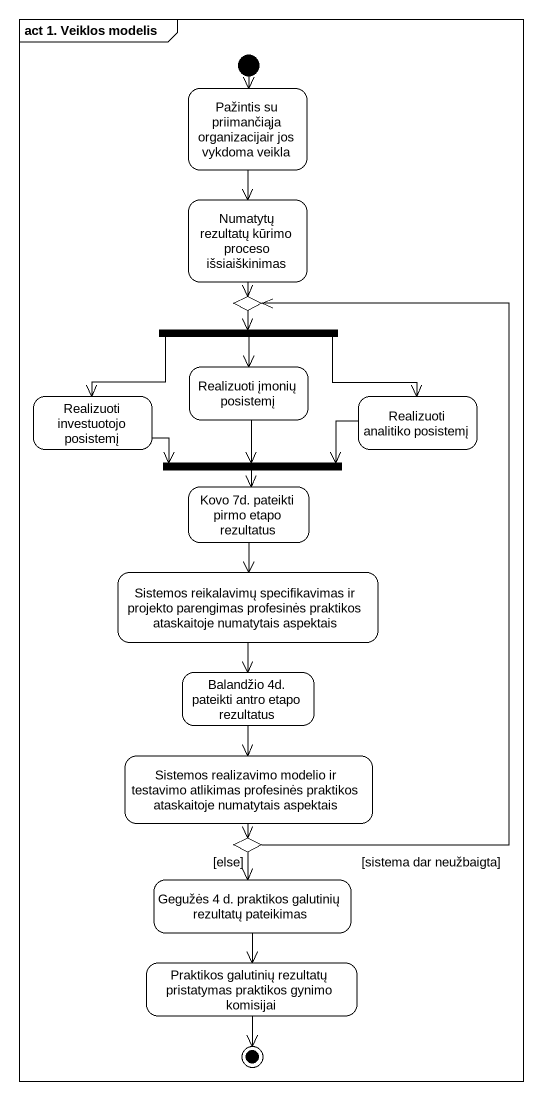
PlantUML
@startuml
mainframe act 1. Veiklos modelis
hide empty description
state "Pažintis su priimančiąja organizacijair jos vykdoma veikla" as Pažintis_su_priimančiąja
state "Numatytų rezultatų kūrimo proceso išsiaiškinimas" as Numatytų_rezultatų_kūrimo
state fork1 <<fork>>
state choice1 <<choice>>
state "Realizuoti įmonių posistemį" as Realizuoti_įmonių_posistemį
state "Realizuoti investuotojo posistemį" as Realizuoti_investuotojo
state "Realizuoti analitiko posistemį" as Realizuoti_analitiko
state fork2 <<join>>
state "Kovo 7d. pateikti pirmo etapo rezultatus" as Kovo_7d_pateikti_pirmo
state "Sistemos reikalavimų specifikavimas ir projekto parengimas profesinės praktikos ataskaitoje numatytais aspektais" as Sistemos_reikalavimų
state "Balandžio 4d. pateikti antro etapo rezultatus" as Balandžio_4d_pateikti_antro
state "Sistemos realizavimo modelio ir testavimo atlikimas profesinės praktikos ataskaitoje numatytais aspektais" as Sistemos_realizavimo
state choice2 <<choice>>
state "Gegužės 4 d. praktikos galutinių rezultatų pateikimas" as Gegužės_4_d_praktikos
state "Praktikos galutinių rezultatų pristatymas praktikos gynimo komisijai" as Praktikos_galutinių
[*] --> Pažintis_su_priimančiąja
Pažintis_su_priimančiąja --> Numatytų_rezultatų_kūrimo
Numatytų_rezultatų_kūrimo --> choice1
fork1 --> Realizuoti_įmonių_posistemį
fork1 -left-> Realizuoti_investuotojo
fork1 -right-> Realizuoti_analitiko
choice1 --> fork1
Realizuoti_įmonių_posistemį --> fork2
Realizuoti_investuotojo -right-> fork2
Realizuoti_analitiko -left-> fork2
fork2 --> Kovo_7d_pateikti_pirmo
Kovo_7d_pateikti_pirmo --> Sistemos_reikalavimų
Sistemos_reikalavimų --> Balandžio_4d_pateikti_antro
Balandžio_4d_pateikti_antro --> Sistemos_realizavimo
Sistemos_realizavimo --> choice2
choice2 -up-> choice1 : [sistema dar neužbaigta]
choice2 --> Gegužės_4_d_praktikos : [else]
Gegužės_4_d_praktikos --> Praktikos_galutinių
Praktikos_galutinių --> [*]
@enduml
